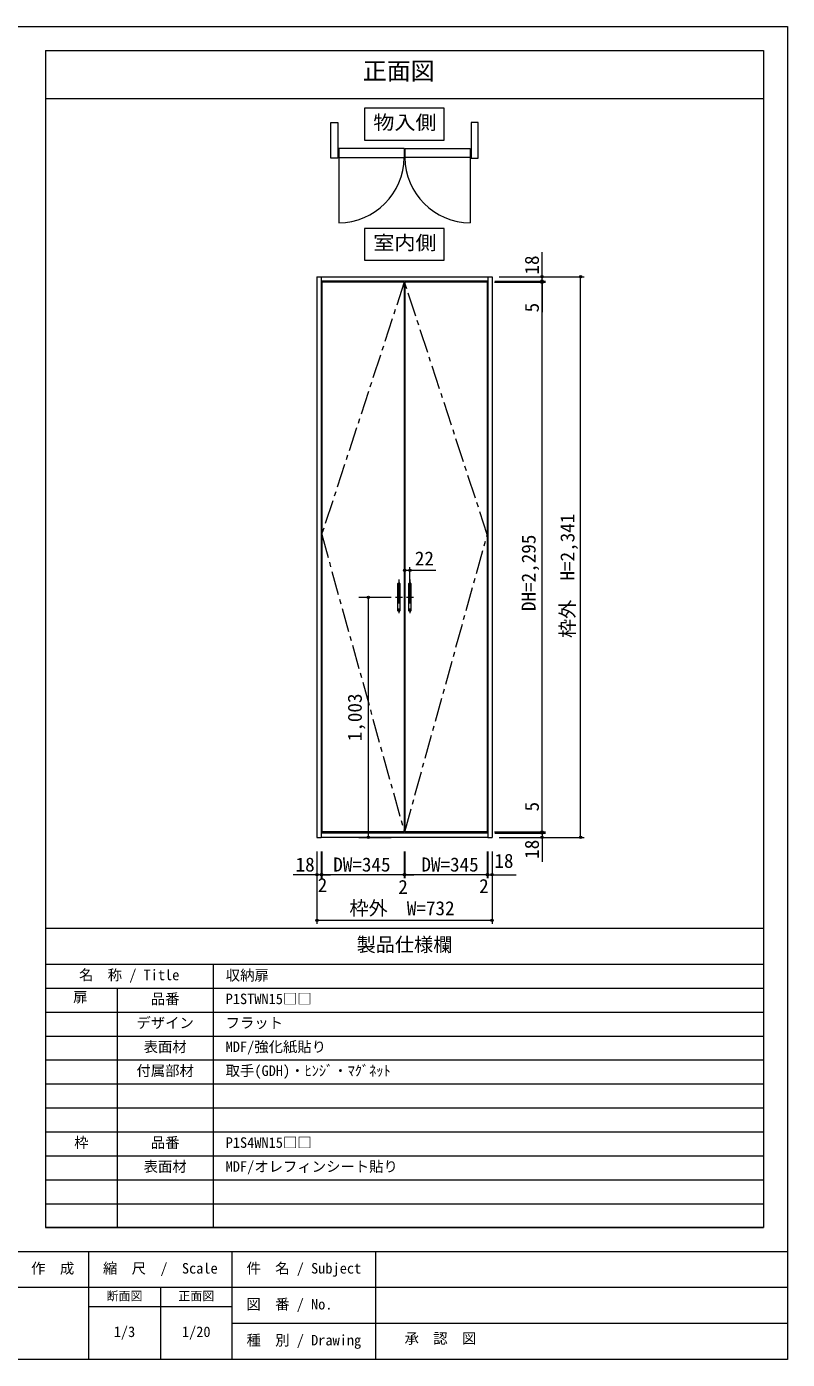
# Model space of a CAD drawing. Units: millimetres on the paper, enlarged 10 times, with parts at other scales. Extents: x -2058 to 1892, y -400 to 2383.
# Drawn here: x 303 to 1892, y -400 to 2383 of the extents above; entities that cross this region are included whole.
import ezdxf
from ezdxf.enums import TextEntityAlignment as Align

# ---------------------------------------------------------------- set-up
doc = ezdxf.new("R2010")
doc.units = ezdxf.units.MM
doc.header["$LTSCALE"] = 10
doc.header["$PDMODE"] = 32
doc.header["$PDSIZE"] = 5
doc.linetypes.add('CHAIN1', pattern=[8, 5, -1, 1, -1])
doc.layers.add('0-0_0', color=7, linetype='Continuous', lineweight=18)
doc.layers.add('3-8', color=4, linetype='Continuous', lineweight=18)
doc.layers.add('1-0_H-SYM', color=7, linetype='Continuous')
doc.styles.add('ＭＳ ゴシック', font='')
doc.styles.get('ＭＳ ゴシック').set_extended_font_data('MS Gothic')

msp = doc.modelspace()

# ---------------------------------------------------------------- linework, layer by layer
at = {"layer": '0-0_0'}
for p, q in [((-2057.96, 2382.81), (1892.04, 2382.81)), ((1892.04, 2382.81), (1892.04, -399.69)), ((342.04, 2332.81), (342.04, -124.69)), ((342.04, 2332.81), (1842.04, 2332.81)), ((1842.04, 2332.81), (1842.04, -124.69)), ((342.04, 2232.81), (1842.04, 2232.81)), ((342.04, 500.31), (1842.04, 500.31)), ((342.04, 425.31), (1842.04, 425.31)), ((692.04, 425.31), (692.04, -124.69)), ((342.04, 375.31), (1842.04, 375.31)), ((492.04, 375.31), (492.04, -124.69)), ((342.04, 325.31), (1842.04, 325.31)), ((342.04, 275.31), (1842.04, 275.31)), ((342.04, 225.31), (1842.04, 225.31)), ((342.04, 175.31), (1842.04, 175.31)), ((342.04, 175.31), (1842.04, 175.31)), ((342.04, 125.31), (1842.04, 125.31)), ((342.04, 125.31), (1842.04, 125.31)), ((342.04, 75.31), (1842.04, 75.31)), ((342.04, 75.31), (1842.04, 75.31)), ((342.04, 25.31), (1842.04, 25.31)), ((342.04, -24.69), (1842.04, -24.69)), ((342.04, -74.69), (1842.04, -74.69)), ((1842.04, -124.69), (342.04, -124.69)), ((342.04, -124.69), (1842.04, -124.69)), ((-2057.96, -174.69), (1892.04, -174.69)), ((432.04, -174.69), (432.04, -399.69)), ((732.04, -399.69), (732.04, -174.69)), ((1032.04, -399.69), (1032.04, -174.69)), ((1892.04, -249.69), (-1257.96, -249.69)), ((582.04, -249.69), (582.04, -399.69)), ((432.04, -289.69), (732.04, -289.69)), ((1892.04, -324.69), (732.04, -324.69)), ((1892.04, -399.69), (-2057.96, -399.69))]:
    msp.add_line(p, q, dxfattribs=at)
at = {"layer": '3-8', "color": 7}
for p, q in [((1175.31, 2146.08), (1175.31, 2212.75)), ((1008.65, 2146.08), (1175.31, 2146.08)), ((954.79, 2128.61), (954.79, 2109.86)), ((1091.1, 2128.61), (954.79, 2128.61)), ((1091.1, 2128.61), (1091.1, 2109.86)), ((1092.98, 2128.61), (1229.29, 2128.61)), ((1092.98, 2128.61), (1092.98, 2109.86)), ((1229.29, 2128.61), (1229.29, 2109.86)), ((954.79, 2109.86), (1091.1, 2109.86)), ((1229.29, 2109.86), (1092.98, 2109.86)), ((909.04, 1860.51), (1275.04, 1860.51)), ((909.04, 1860.51), (909.04, 690.01)), ((918.04, 1860.51), (918.04, 690.01)), ((1266.04, 1851.51), (918.04, 1851.51)), ((919.04, 1849.01), (919.04, 701.51)), ((1091.54, 1849.01), (919.04, 1849.01)), ((1091.54, 1849.01), (1091.54, 701.51)), ((1092.54, 1849.01), (1092.54, 701.51)), ((1265.04, 1849.01), (1092.54, 1849.01)), ((1265.04, 1849.01), (1265.04, 701.51)), ((1266.04, 1860.51), (1266.04, 690.01)), ((1275.04, 1860.51), (1275.04, 690.01)), ((1092.54, 1204.51), (1092.54, 1254.21)), ((1103.54, 1212.01), (1103.54, 1254.21)), ((1078.41, 1163.01), (1078.41, 1220.01)), ((1079.16, 1220.76), (1081.91, 1220.76)), ((1082.66, 1220.01), (1082.66, 1163.01)), ((1101.41, 1163.01), (1101.41, 1220.01)), ((1102.16, 1220.76), (1104.91, 1220.76)), ((1105.66, 1220.01), (1105.66, 1163.01)), ((1081.91, 1162.26), (1079.16, 1162.26)), ((1104.91, 1162.26), (1102.16, 1162.26)), ((1266.04, 699.01), (918.04, 699.01)), ((1091.54, 701.51), (919.04, 701.51)), ((1265.04, 701.51), (1092.54, 701.51)), ((909.04, 690.01), (918.04, 690.01)), ((1266.04, 690.01), (918.04, 690.01)), ((1266.04, 690.01), (1275.04, 690.01))]:
    msp.add_line(p, q, dxfattribs=at)
at = {"layer": '3-8'}
for p, q in [((954.79, 2119.24), (954.79, 1973.55)), ((1229.29, 2119.24), (1229.29, 1973.55)), ((1379.4, 1860.51), (1379.4, 1911.74)), ((1379.4, 1851.51), (1379.4, 1870.26)), ((1280.04, 1849.01), (1386.9, 1849.01)), ((1281.04, 1851.51), (1386.9, 1851.51)), ((1281.04, 1851.51), (1386.9, 1851.51)), ((1281.04, 1849.01), (1386.9, 1849.01)), ((1290.04, 1860.51), (1386.9, 1860.51)), ((1290.04, 1860.51), (1467.59, 1860.51)), ((1379.4, 1851.51), (1379.4, 1860.51)), ((1379.4, 1851.51), (1379.4, 1832.76)), ((1379.4, 1851.51), (1379.4, 1849.01)), ((1379.4, 1849.01), (1379.4, 1786.92)), ((1379.4, 701.51), (1379.4, 1849.01)), ((1460.09, 690.01), (1460.09, 1860.51)), ((996.65, 1191.51), (1064.27, 1191.51)), ((1016.65, 690.01), (1016.65, 1191.51)), ((1379.4, 701.51), (1379.4, 763.59)), ((1379.4, 701.51), (1379.4, 763.59)), ((1280.04, 701.51), (1386.9, 701.51)), ((1281.04, 701.51), (1386.9, 701.51)), ((1281.04, 699.01), (1386.9, 699.01)), ((1281.04, 699.01), (1386.9, 699.01)), ((1379.4, 699.01), (1379.4, 717.76)), ((1379.4, 699.01), (1379.4, 717.76)), ((1379.4, 699.01), (1379.4, 701.51)), ((1379.4, 699.01), (1379.4, 690.01)), ((1379.4, 699.01), (1379.4, 680.26)), ((996.65, 690.01), (1064.27, 690.01)), ((1290.04, 690.01), (1467.59, 690.01)), ((1290.04, 690.01), (1386.9, 690.01)), ((1379.4, 690.01), (1379.4, 638.78)), ((909.04, 660.55), (909.04, 604.65)), ((909.04, 660.55), (909.04, 509.58)), ((918.04, 660.55), (918.04, 604.65)), ((918.04, 660.55), (918.04, 604.65)), ((919.04, 660.55), (919.04, 604.65)), ((919.04, 660.55), (919.04, 604.65)), ((1091.54, 660.55), (1091.54, 604.65)), ((1091.54, 660.55), (1091.54, 604.65)), ((1092.54, 660.55), (1092.54, 604.65)), ((1092.54, 660.55), (1092.54, 604.65)), ((1265.04, 660.55), (1265.04, 604.65)), ((1265.04, 660.55), (1265.04, 604.65)), ((1266.04, 660.55), (1266.04, 604.65)), ((1266.04, 660.55), (1266.04, 604.65)), ((1275.04, 660.55), (1275.04, 604.65)), ((1275.04, 660.55), (1275.04, 509.58)), ((909.04, 612.15), (859.49, 612.15)), ((918.04, 612.15), (899.29, 612.15)), ((918.04, 612.15), (909.04, 612.15)), ((918.04, 612.15), (919.04, 612.15)), ((918.04, 612.15), (936.79, 612.15)), ((919.04, 612.15), (937.79, 612.15)), ((1091.54, 612.15), (919.04, 612.15)), ((1091.54, 612.15), (1072.79, 612.15)), ((1091.54, 612.15), (1092.54, 612.15)), ((1092.54, 612.15), (1111.29, 612.15)), ((1265.04, 612.15), (1092.54, 612.15)), ((1265.04, 612.15), (1246.29, 612.15)), ((1266.04, 612.15), (1247.29, 612.15)), ((1266.04, 612.15), (1265.04, 612.15)), ((1266.04, 612.15), (1284.79, 612.15)), ((1266.04, 612.15), (1275.04, 612.15)), ((1275.04, 612.15), (1325.13, 612.15)), ((909.04, 517.08), (1275.04, 517.08))]:
    msp.add_line(p, q, dxfattribs=at)
at = {"layer": '3-8', "linetype": 'CHAIN1'}
for p, q in [((1091.54, 1849.01), (919.04, 1322.45)), ((1265.04, 1322.45), (1092.54, 1849.01)), ((919.04, 1322.45), (1091.54, 701.51)), ((1092.54, 701.51), (1265.04, 1322.45)), ((1080.54, 1228.26), (1080.54, 1154.76)), ((1103.54, 1228.26), (1103.54, 1154.76)), ((1073.04, 1191.51), (1088.04, 1191.51)), ((1096.04, 1191.51), (1111.04, 1191.51))]:
    msp.add_line(p, q, dxfattribs=at)
at = {"layer": '3-8', "color": 7}
msp.add_lwpolyline([(1175.31, 2212.75), (1008.65, 2212.75), (1008.65, 2146.08)], dxfattribs=at)
for points in [[(952.91, 2107.99), (937.91, 2107.99), (937.91, 2182.99), (952.91, 2182.99)], [(1231.16, 2107.99), (1246.16, 2107.99), (1246.16, 2182.99), (1231.16, 2182.99)], [(1175.31, 1961.6), (1008.65, 1961.6), (1008.65, 1894.94), (1175.31, 1894.94)]]:
    msp.add_lwpolyline(points, close=True, dxfattribs=at)
at = {"layer": '3-8'}
msp.add_lwpolyline([(1092.54, 1247.71), (1103.54, 1247.71), (1157.64, 1247.71)], dxfattribs=at)
for centre, radius, start, end in [((954.79, 2109.86), 136.31, 270, 0), ((1229.29, 2109.86), 136.31, 180, 270), ((1092.54, 1247.71), 1.02, 0, 180), ((1092.54, 1247.71), 1.02, 180, 0), ((1103.54, 1247.71), 1.02, 0, 180), ((1103.54, 1247.71), 1.02, 180, 0)]:
    msp.add_arc(centre, radius, start, end, dxfattribs=at)
at = {"layer": '3-8', "color": 7}
for centre, start, end in [((1079.16, 1220.01), 90, 180), ((1081.91, 1220.01), 0, 90), ((1102.16, 1220.01), 90, 180), ((1104.91, 1220.01), 0, 90), ((1079.16, 1163.01), 180, 270), ((1081.91, 1163.01), 270, 0), ((1102.16, 1163.01), 180, 270), ((1104.91, 1163.01), 270, 0)]:
    msp.add_arc(centre, 0.75, start, end, dxfattribs=at)
at = {"layer": '3-8'}
for p in [(1379.4, 1860.51), (1379.4, 1851.51), (1379.4, 1849.01), (1460.09, 1860.51), (1092.54, 1247.71), (1103.54, 1247.71), (1016.65, 1191.51), (1379.4, 701.51), (1379.4, 699.01), (1016.65, 690.01), (1379.4, 690.01), (1460.09, 690.01), (909.04, 612.15), (918.04, 612.15), (919.04, 612.15), (1091.54, 612.15), (1092.54, 612.15), (1265.04, 612.15), (1266.04, 612.15), (1275.04, 612.15), (909.04, 517.08), (1275.04, 517.08)]:
    msp.add_point(p, dxfattribs=at)

# ---------------------------------------------------------------- texts
at = {"layer": '0-0_0', "style": 'ＭＳ ゴシック'}
for s, height, p in [('正面図 ', 36.66, (1005.06, 2260.98)), ('製品仕様欄', 29.33, (992.04, 442.81)), ('名\u3000称 / Title', 21.99, (412.04, 385.31)), ('収納扉', 21.99, (718.57, 384.59)), ('扉', 21.99, (399.54, 339.18)), ('品番', 21.99, (562.04, 335.31)), ('P1STWN15□□', 21.99, (718.41, 335.31)), ('デザイン', 21.99, (532.04, 285.31)), ('フラット', 21.99, (718.41, 285.31)), ('表面材', 21.99, (547.04, 235.31)), ('MDF/強化紙貼り', 21.99, (718.41, 235.31)), ('付属部材', 21.99, (532.04, 185.31)), ('取手(GDH)・ﾋﾝｼﾞ・ﾏｸﾞﾈｯﾄ', 21.99, (718.41, 185.31)), ('枠', 21.99, (402.04, 35.31)), ('品番', 21.99, (562.04, 35.31)), ('P1S4WN15□□', 21.99, (718.41, 35.31)), ('表面材', 21.99, (547.04, -14.69)), ('MDF/オレフィンシート貼り', 21.99, (718.41, -14.69)), ('作\u3000成', 21.99, (312.04, -227.19)), ('縮\u3000尺\u3000/\u3000Scale', 21.99, (462.04, -227.19)), ('件\u3000名 / Subject', 21.99, (762.04, -227.19)), ('断面図', 18.33, (469.54, -282.19)), ('正面図', 18.33, (619.54, -282.19)), ('図\u3000番 / No.', 21.99, (761.88, -302.19)), ('1/3', 21.99, (484.54, -359.69)), ('1/20', 21.99, (627.04, -359.69)), ('種\u3000別 / Drawing', 21.99, (762.04, -377.19)), ('承\u3000認\u3000図', 21.99, (1092.21, -373.62))]:
    msp.add_text(s, height=height, dxfattribs=at).set_placement(p, align=Align.BOTTOM_LEFT)
at = {"layer": '1-0_H-SYM', "style": 'ＭＳ ゴシック'}
msp.add_text('18', height=29.33, dxfattribs=at).set_placement((1279.92, 617.71), align=Align.BOTTOM_LEFT)
at = {"layer": '3-8', "color": 7, "style": 'ＭＳ ゴシック', "width": 1.1}
for s, p in [('物入側', (1026.98, 2159.42)), ('室内側', (1026.98, 1908.27))]:
    msp.add_text(s, height=29.33, dxfattribs=at).set_placement(p, align=Align.BOTTOM_LEFT)
at = {"layer": '3-8', "color": 7, "style": 'ＭＳ ゴシック'}
for s, p in [('18', (1381.59, 1865.21)), ('5', (1381.59, 1786.23)), ('枠外  H=2,341', (1455.96, 1106.39)), ('DH=2,295', (1374.87, 1162.61)), ('1,003', (1011.65, 890.76)), ('5', (1381.59, 744.28)), ('18', (1381.59, 645.31))]:
    msp.add_text(s, height=29.33, rotation=90, dxfattribs=at).set_placement(p, align=Align.BOTTOM_LEFT)
for s, p in [('22', (1113.67, 1248.98)), ('18', (864.52, 609.97)), ('DW=345', (943.25, 609.99)), ('DW=345', (1127.37, 609.99)), ('2', (910.75, 566.97)), ('2', (1079.03, 563.18)), ('2', (1248.12, 565.15)), ('枠外  W=732', (977.07, 518.77))]:
    msp.add_text(s, height=29.33, dxfattribs=at).set_placement(p, align=Align.BOTTOM_LEFT)

doc.saveas('drawing.dxf')
